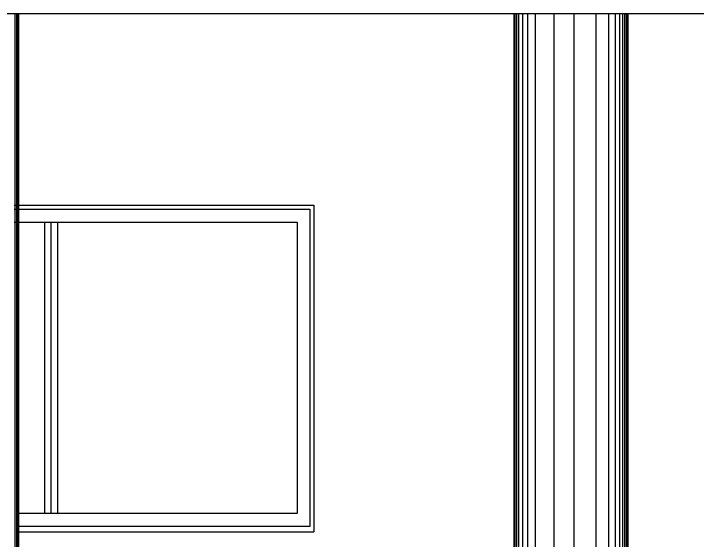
# Model space of a CAD drawing. Extents: x 152 to 700, y -120 to 84.
# Drawn here: x 221.735 to 224.946, y 74.391 to 76.867 of the extents above; entities that cross this region are included whole.
import ezdxf

# ---------------------------------------------------------------- set-up
doc = ezdxf.new("R2010")
doc.units = 0
doc.header["$LTSCALE"] = 0.03
doc.layers.get('0').update_dxf_attribs({"linetype": 'CONTINUOUS'})
doc.layers.add('MUEBLES', color=8, linetype='CONTINUOUS')

msp = doc.modelspace()

# ---------------------------------------------------------------- linework, layer by layer
at = {"ltscale": 0.03}
for p, q in [((220.3453, 76.8668), (226.3453, 76.8668)), ((221.758, 73.7731), (221.758, 76.8668)), ((224.0855, 73.7731), (224.0855, 76.8668)), ((224.6213, 73.7731), (224.6213, 76.8668)), ((221.7362, 75.9668), (223.1453, 75.9668)), ((223.1453, 75.9668), (223.1453, 74.4317)), ((221.758, 74.4317), (223.1453, 74.4317))]:
    msp.add_line(p, q, dxfattribs=at)
at = {"layer": 'MUEBLES', "ltscale": 0.03}
for p, q in [((221.7421, 73.7731), (221.7421, 76.8668)), ((221.75, 73.7731), (221.75, 76.8668)), ((221.7553, 73.7731), (221.7553, 76.8668)), ((224.0873, 73.7731), (224.0873, 76.8668)), ((224.0912, 73.7731), (224.0912, 76.8668)), ((224.0979, 73.7731), (224.0979, 76.8668)), ((224.1084, 73.7731), (224.1084, 76.8668)), ((224.127, 73.7731), (224.127, 76.8668)), ((224.1494, 73.7731), (224.1494, 76.8668)), ((224.1865, 73.7731), (224.1865, 76.8668)), ((224.2744, 73.7731), (224.2744, 76.8668)), ((224.3675, 73.7731), (224.3675, 76.8668)), ((224.4705, 73.7731), (224.4705, 76.8668)), ((224.53, 73.7731), (224.53, 76.8668)), ((224.5618, 73.7731), (224.5618, 76.8668)), ((224.5829, 73.7731), (224.5829, 76.8668)), ((224.5962, 73.7731), (224.5962, 76.8668)), ((224.6054, 73.7731), (224.6054, 76.8668)), ((224.6134, 73.7731), (224.6134, 76.8668)), ((224.6186, 73.7731), (224.6186, 76.8668)), ((221.8797, 75.8871), (221.8797, 74.5167)), ((221.9097, 75.8871), (221.9097, 74.5167)), ((221.9397, 75.8871), (221.9397, 74.5167))]:
    msp.add_line(p, q, dxfattribs=at)
for points in [[(221.7362, 75.9471), (223.1261, 75.9471), (223.1261, 74.4567), (221.758, 74.4567)], [(221.7362, 75.8871), (223.0661, 75.8871), (223.0661, 74.5167), (221.758, 74.5167)]]:
    msp.add_lwpolyline(points, dxfattribs=at)

doc.saveas('drawing.dxf')
